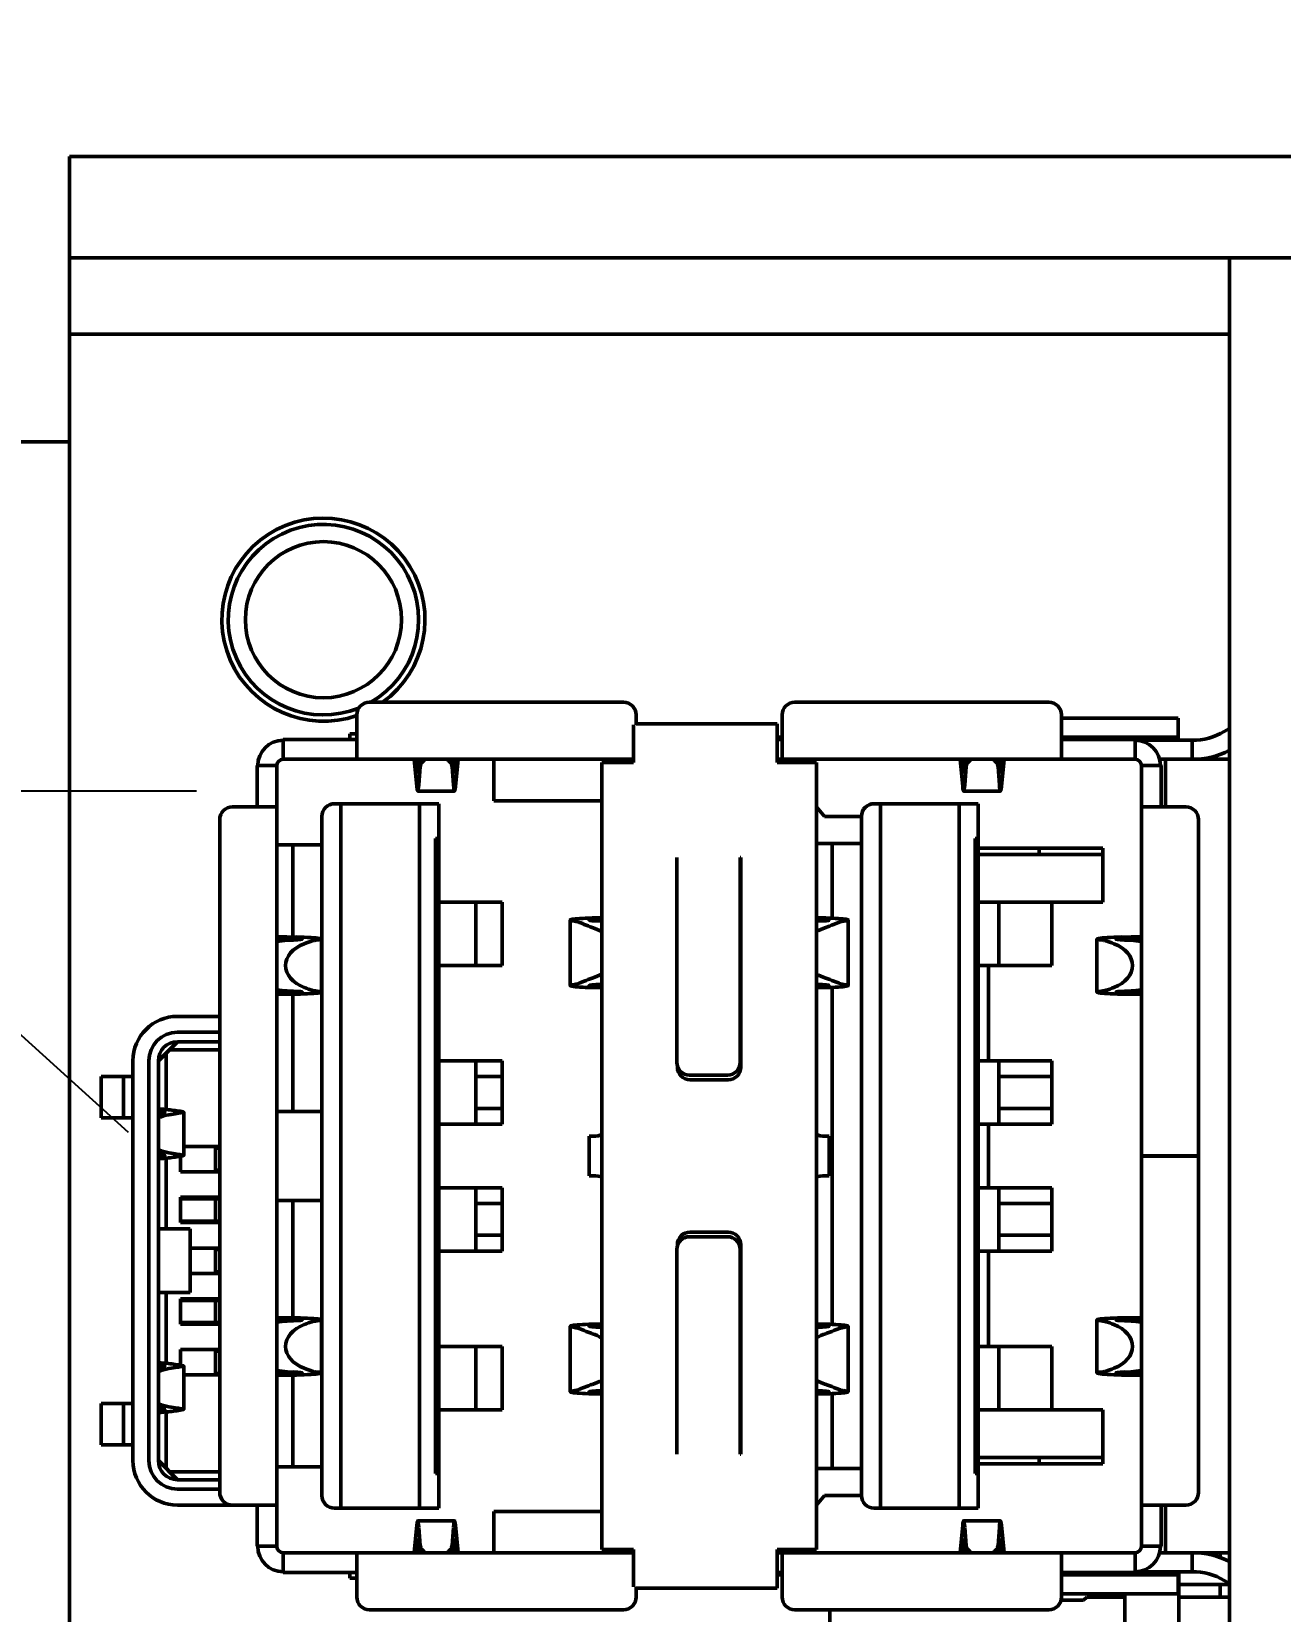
# Model space of a CAD drawing. Header units: millimetres. Extents: x 3137 to 5094, y 789 to 1822.
# Drawn here: x 3301.14 to 3320.82, y 1590.89 to 1615.78 of the extents above; entities that cross this region are included whole.
import ezdxf

# ---------------------------------------------------------------- set-up
doc = ezdxf.new("R2010")
doc.units = ezdxf.units.MM
doc.header["$LTSCALE"] = 1.8
for name, color, linetype, lineweight in [('외형선(ISO)', 7, 'Continuous', 50), ('중심 표식(ISO)', 7, 'Continuous', 25), ('치수(ISO)', 7, 'Continuous', 25)]:
    doc.layers.add(name, color=color, linetype=linetype, lineweight=lineweight)
doc.styles.add('레이블 문자 (JIS)', font='')
doc.styles.get('레이블 문자 (JIS)').set_extended_font_data('Gulim')
doc.dimstyles.new('복사 대상기본값 (JIS)', dxfattribs={"dimscale": 1.5, "dimtxt": 3, "dimasz": 2, "dimexe": 1, "dimexo": 0.5, "dimgap": 0.8, "dimtad": 1, "dimdsep": 46, "dimtxsty": '레이블 문자 (JIS)', "dimblk": 'Filled-1', "dimcen": 0.09, "dimdle": 10, "dimclrd": 256, "dimclre": 256, "dimclrt": 256, "dimazin": 2, "dimtfac": 0.666667, "dimtmove": 0, "dimatfit": 3, "dimldrblk": 'OPEN', "dimfxl": 1, "dimtolj": 1, "dimtzin": 0, "dimlwd": -1, "dimlwe": -1, "dimarcsym": 0})

# ---------------------------------------------------------------- blocks, each defined once
blk = doc.blocks.new('Filled-1')
at = {"color": 0}
for p, q in [((0, 0), (-1, 0.1)), ((-1, 0.1), (-1, -0.1)), ((-1, 0), (0, 0)), ((-1, -0.1), (0, 0))]:
    blk.add_line(p, q, dxfattribs=at)
at = {"color": 0, "flags": 128}
blk.add_lwpolyline([(-1, -0.1), (0, 0), (-1, 0.1), (-1, -0.1)], dxfattribs=at)
at = {"color": 0}
blk.add_solid([(-1, -0.1), (0, 0), (-1, 0.1), (-1, -0.1)], dxfattribs=at)
blk = doc.blocks.new('*D734')
at = {"layer": 'Defpoints', "color": 0}
for p in [(3296.742, 1638.942), (3290.742, 1611.811), (3296.742, 1610.811)]:
    blk.add_point(p, dxfattribs=at)
at = {"layer": '치수(ISO)'}
for p, q in [((3290.742, 1612.561), (3290.742, 1640.442)), ((3296.742, 1611.561), (3296.742, 1640.442)), ((3287.742, 1638.942), (3284.742, 1638.942)), ((3299.742, 1638.942), (3302.742, 1638.942))]:
    blk.add_line(p, q, dxfattribs=at)
at = {"layer": '치수(ISO)', "linetype": 'ByBlock', "xscale": 3, "yscale": 3, "zscale": 3}
blk.add_blockref('Filled-1', (3290.742, 1638.942), dxfattribs=at)
at = {"layer": '치수(ISO)', "linetype": 'ByBlock', "xscale": 3, "yscale": 3, "zscale": 3, "rotation": 180}
blk.add_blockref('Filled-1', (3296.742, 1638.942), dxfattribs=at)
at = {"layer": '치수(ISO)', "insert": (3293.742, 1649.632), "char_height": 15, "attachment_point": 5, "style": '레이블 문자 (JIS)'}
blk.add_mtext('\\A1;6', dxfattribs=at)
blk = doc.blocks.new('_Open')
at = {"color": 0, "linetype": 'ByBlock', "lineweight": -2}
for p, q in [((-1, 0.1667), (0, 0)), ((-1, -0.1667), (0, 0)), ((0, 0), (-1, 0))]:
    blk.add_line(p, q, dxfattribs=at)
blk = doc.blocks.new('*D735')
at = {"layer": 'Defpoints', "color": 0}
for p in [(3615.742, 1638.942), (3296.742, 1610.811), (3615.742, 1602.811)]:
    blk.add_point(p, dxfattribs=at)
at = {"layer": '치수(ISO)'}
for p, q in [((3296.742, 1611.561), (3296.742, 1640.442)), ((3615.742, 1603.561), (3615.742, 1640.442)), ((3299.742, 1638.942), (3612.742, 1638.942))]:
    blk.add_line(p, q, dxfattribs=at)
at = {"layer": '치수(ISO)', "linetype": 'ByBlock', "xscale": 3, "yscale": 3, "zscale": 3, "rotation": 180}
blk.add_blockref('Filled-1', (3296.742, 1638.942), dxfattribs=at)
at = {"layer": '치수(ISO)', "linetype": 'ByBlock', "xscale": 3, "yscale": 3, "zscale": 3}
blk.add_blockref('Filled-1', (3615.742, 1638.942), dxfattribs=at)
at = {"layer": '치수(ISO)', "insert": (3456.262, 1649.652), "char_height": 15, "attachment_point": 5, "style": '레이블 문자 (JIS)'}
blk.add_mtext('\\A1;319', dxfattribs=at)
blk = doc.blocks.new('*D737')
at = {"layer": 'Defpoints', "color": 0}
for p in [(3295.261, 1605.155), (3298.222, 1602.466)]:
    blk.add_point(p, dxfattribs=at)
at = {"layer": '치수(ISO)'}
for p, q in [((3250.637, 1642.936), (3253.637, 1642.936)), ((3293.039, 1607.171), (3253.637, 1642.936)), ((3298.222, 1602.466), (3295.261, 1605.155)), ((3300.444, 1600.45), (3302.665, 1598.434))]:
    blk.add_line(p, q, dxfattribs=at)
at = {"layer": '치수(ISO)', "linetype": 'ByBlock', "xscale": 3, "yscale": 3, "zscale": 3}
for p, rotation in [((3295.261, 1605.155), 317.7704873359015), ((3298.222, 1602.466), 137.7704873359015)]:
    blk.add_blockref('Filled-1', p, dxfattribs=dict(at, rotation=rotation))
at = {"layer": '치수(ISO)', "insert": (3221.899, 1642.936), "char_height": 15, "attachment_point": 5, "style": '레이블 문자 (JIS)'}
blk.add_mtext('\\A1;\\fGulim|b0|i0;4-∅4', dxfattribs=at)

msp = doc.modelspace()

# ---------------------------------------------------------------- linework, layer by layer
at = {"layer": '외형선(ISO)'}
for p, q in [((3301.742, 1613.811), (3304.742, 1613.811)), ((3301.742, 1613.811), (3301.742, 1612.211)), ((3325.342, 1613.811), (3304.742, 1613.811)), ((3304.742, 1612.211), (3301.742, 1612.211)), ((3301.742, 1611.011), (3301.742, 1612.211)), ((3320.018, 1612.211), (3304.742, 1612.211)), ((3320.018, 1566.811), (3320.018, 1612.211)), ((3321.618, 1612.211), (3320.018, 1612.211)), ((3301.742, 1611.011), (3301.742, 1523.011)), ((3320.018, 1611.011), (3301.742, 1611.011)), ((3301.742, 1609.311), (3300.742, 1609.311)), ((3306.268, 1605.011), (3306.268, 1604.621)), ((3310.468, 1605.211), (3306.468, 1605.211)), ((3310.668, 1604.852), (3310.668, 1605.011)), ((3312.968, 1605.011), (3312.968, 1604.621)), ((3317.168, 1605.211), (3313.168, 1605.211)), ((3317.368, 1604.621), (3317.368, 1605.011)), ((3310.628, 1604.852), (3310.628, 1604.562)), ((3310.668, 1604.872), (3312.888, 1604.872)), ((3312.888, 1604.562), (3312.888, 1604.872)), ((3317.368, 1604.961), (3318.124, 1604.961)), ((3318.266, 1604.961), (3318.124, 1604.961)), ((3319.148, 1604.961), (3318.266, 1604.961)), ((3319.207, 1604.961), (3319.148, 1604.961)), ((3319.207, 1604.961), (3319.207, 1604.661)), ((3320.018, 1604.797), (3319.933, 1604.748)), ((3305.108, 1604.621), (3306.268, 1604.621)), ((3305.108, 1604.311), (3305.108, 1604.621)), ((3306.268, 1604.711), (3306.158, 1604.711)), ((3306.158, 1604.621), (3306.158, 1604.711)), ((3306.268, 1604.621), (3306.268, 1604.311)), ((3310.628, 1604.562), (3310.628, 1604.262)), ((3312.968, 1604.661), (3312.888, 1604.661)), ((3312.888, 1604.621), (3312.968, 1604.621)), ((3312.888, 1604.262), (3312.888, 1604.562)), ((3312.968, 1604.621), (3312.968, 1604.311)), ((3317.368, 1604.661), (3318.124, 1604.661)), ((3317.368, 1604.311), (3317.368, 1604.621)), ((3317.368, 1604.621), (3318.528, 1604.621)), ((3318.107, 1604.661), (3318.147, 1604.621)), ((3318.266, 1604.661), (3318.124, 1604.661)), ((3319.148, 1604.661), (3318.266, 1604.661)), ((3318.528, 1604.621), (3318.528, 1604.311)), ((3318.528, 1604.611), (3319.428, 1604.611)), ((3319.207, 1604.661), (3319.148, 1604.661)), ((3319.207, 1604.651), (3319.207, 1604.661)), ((3319.207, 1604.651), (3319.207, 1604.611)), ((3319.428, 1604.311), (3319.428, 1604.611)), ((3310.628, 1604.311), (3305.108, 1604.311)), ((3305.108, 1604.311), (3306.268, 1604.311)), ((3305.108, 1604.311), (3305.108, 1604.311)), ((3307.213, 1603.88), (3307.171, 1604.309)), ((3307.22, 1604.146), (3307.204, 1604.311)), ((3307.248, 1604.311), (3307.236, 1604.162)), ((3307.799, 1604.162), (3307.788, 1604.311)), ((3307.831, 1604.311), (3307.815, 1604.146)), ((3307.864, 1604.309), (3307.822, 1603.88)), ((3308.428, 1603.659), (3308.428, 1604.311)), ((3310.128, 1604.262), (3310.628, 1604.262)), ((3310.128, 1604.262), (3310.128, 1591.862)), ((3318.528, 1604.311), (3312.888, 1604.311)), ((3312.888, 1604.311), (3312.968, 1604.311)), ((3313.008, 1604.262), (3312.888, 1604.262)), ((3313.008, 1604.262), (3313.508, 1604.262)), ((3313.428, 1604.262), (3313.428, 1604.311)), ((3313.508, 1604.262), (3313.508, 1591.862)), ((3315.813, 1603.88), (3315.771, 1604.309)), ((3315.82, 1604.146), (3315.804, 1604.311)), ((3315.848, 1604.311), (3315.836, 1604.162)), ((3316.399, 1604.162), (3316.388, 1604.311)), ((3316.431, 1604.311), (3316.415, 1604.146)), ((3316.464, 1604.309), (3316.422, 1603.88)), ((3317.368, 1604.311), (3318.528, 1604.311)), ((3318.528, 1604.311), (3318.528, 1604.311)), ((3319.008, 1604.311), (3318.915, 1604.311)), ((3320.018, 1604.311), (3319.008, 1604.311)), ((3319.008, 1603.561), (3319.008, 1604.311)), ((3304.698, 1604.211), (3305.007, 1604.211)), ((3304.698, 1603.561), (3304.698, 1604.211)), ((3305.007, 1603.561), (3305.007, 1604.211)), ((3305.008, 1604.211), (3305.007, 1604.211)), ((3305.008, 1604.211), (3305.008, 1591.911)), ((3307.266, 1604.195), (3307.244, 1603.911)), ((3307.791, 1603.911), (3307.769, 1604.195)), ((3315.866, 1604.195), (3315.844, 1603.911)), ((3316.391, 1603.911), (3316.369, 1604.195)), ((3318.628, 1604.211), (3318.628, 1603.561)), ((3318.628, 1604.211), (3318.628, 1604.211)), ((3318.628, 1598.062), (3318.628, 1604.211)), ((3318.628, 1604.211), (3318.938, 1604.211)), ((3318.938, 1604.211), (3318.938, 1603.561)), ((3307.808, 1603.811), (3307.227, 1603.811)), ((3315.827, 1603.811), (3316.408, 1603.811)), ((3304.698, 1603.561), (3304.308, 1603.561)), ((3305.007, 1603.561), (3304.698, 1603.561)), ((3305.918, 1603.611), (3306.018, 1603.611)), ((3306.018, 1603.611), (3306.018, 1592.511)), ((3306.018, 1603.611), (3307.258, 1603.611)), ((3307.258, 1603.611), (3307.558, 1603.611)), ((3307.258, 1592.511), (3307.258, 1603.611)), ((3307.558, 1603.611), (3307.558, 1603.061)), ((3310.128, 1603.659), (3308.428, 1603.659)), ((3313.633, 1603.411), (3313.508, 1603.562)), ((3314.418, 1603.611), (3314.518, 1603.611)), ((3314.518, 1603.611), (3314.518, 1592.511)), ((3314.518, 1603.611), (3315.758, 1603.611)), ((3315.758, 1603.611), (3316.058, 1603.611)), ((3315.758, 1592.511), (3315.758, 1603.611)), ((3316.058, 1603.611), (3316.058, 1603.061)), ((3318.938, 1603.561), (3318.628, 1603.561)), ((3319.328, 1603.561), (3318.938, 1603.561)), ((3304.108, 1603.361), (3304.108, 1592.761)), ((3305.718, 1592.711), (3305.718, 1603.411)), ((3314.218, 1603.411), (3313.633, 1603.411)), ((3314.218, 1592.711), (3314.218, 1603.411)), ((3319.528, 1598.062), (3319.528, 1603.361)), ((3307.508, 1603.061), (3307.508, 1593.061)), ((3307.558, 1603.061), (3307.508, 1603.061)), ((3307.558, 1603.061), (3307.558, 1593.061)), ((3313.508, 1602.986), (3313.758, 1602.986)), ((3313.758, 1602.986), (3313.758, 1601.808)), ((3314.218, 1602.986), (3313.758, 1602.986)), ((3316.058, 1603.061), (3316.008, 1603.061)), ((3316.008, 1603.061), (3316.008, 1593.061)), ((3316.058, 1603.061), (3316.058, 1593.061)), ((3305.008, 1602.961), (3305.258, 1602.961)), ((3305.258, 1602.961), (3305.258, 1601.512)), ((3305.718, 1602.961), (3305.258, 1602.961)), ((3311.308, 1602.534), (3311.308, 1602.762)), ((3312.308, 1602.762), (3312.318, 1602.762)), ((3312.308, 1602.534), (3312.308, 1602.762)), ((3312.318, 1602.762), (3312.318, 1599.462)), ((3318.018, 1602.911), (3316.058, 1602.911)), ((3316.058, 1602.811), (3318.018, 1602.811)), ((3317.018, 1602.911), (3317.018, 1602.811)), ((3318.018, 1602.061), (3318.018, 1602.911)), ((3311.308, 1601.832), (3311.308, 1602.534)), ((3312.318, 1602.609), (3312.308, 1602.609)), ((3312.308, 1601.832), (3312.308, 1602.534)), ((3307.689, 1602.061), (3307.558, 1602.061)), ((3307.689, 1602.061), (3308.141, 1602.061)), ((3308.141, 1602.061), (3308.558, 1602.061)), ((3308.141, 1602.061), (3308.141, 1601.061)), ((3308.558, 1602.061), (3308.558, 1601.061)), ((3316.075, 1602.061), (3316.058, 1602.061)), ((3316.075, 1602.061), (3316.381, 1602.061)), ((3317.218, 1602.061), (3316.381, 1602.061)), ((3316.381, 1602.061), (3316.381, 1601.061)), ((3317.218, 1602.061), (3318.018, 1602.061)), ((3317.218, 1601.061), (3317.218, 1602.061)), ((3309.628, 1600.747), (3309.628, 1601.778)), ((3310.122, 1601.815), (3309.978, 1601.811)), ((3310.105, 1601.762), (3310.106, 1601.762)), ((3310.106, 1601.795), (3310.128, 1601.796)), ((3311.308, 1601.832), (3311.308, 1601.376)), ((3312.308, 1601.832), (3312.308, 1601.376)), ((3313.508, 1601.796), (3313.529, 1601.795)), ((3313.657, 1601.811), (3313.513, 1601.815)), ((3313.529, 1601.762), (3313.53, 1601.762)), ((3314.008, 1600.747), (3314.008, 1601.778)), ((3305.212, 1601.495), (3305.008, 1601.5)), ((3305.32, 1601.511), (3305.014, 1601.518)), ((3318.621, 1601.518), (3318.315, 1601.511)), ((3318.628, 1601.5), (3318.424, 1601.495)), ((3305.17, 1601.46), (3305.272, 1601.464)), ((3305.71, 1600.643), (3305.71, 1601.479)), ((3311.308, 1599.536), (3311.308, 1601.376)), ((3312.308, 1599.536), (3312.308, 1601.376)), ((3317.926, 1600.643), (3317.926, 1601.479)), ((3318.363, 1601.464), (3318.465, 1601.46)), ((3307.689, 1601.061), (3307.558, 1601.061)), ((3307.689, 1601.061), (3308.141, 1601.061)), ((3308.558, 1601.061), (3308.141, 1601.061)), ((3316.075, 1601.061), (3316.058, 1601.061)), ((3316.075, 1601.061), (3316.381, 1601.061)), ((3316.218, 1599.561), (3316.218, 1601.061)), ((3316.381, 1601.061), (3317.218, 1601.061)), ((3310.106, 1600.763), (3310.105, 1600.763)), ((3313.53, 1600.763), (3313.529, 1600.763)), ((3305.008, 1600.622), (3305.212, 1600.626)), ((3305.014, 1600.604), (3305.32, 1600.61)), ((3305.272, 1600.657), (3305.17, 1600.661)), ((3305.258, 1600.609), (3305.258, 1598.761)), ((3309.978, 1600.714), (3310.122, 1600.71)), ((3310.128, 1600.729), (3310.106, 1600.73)), ((3313.529, 1600.73), (3313.508, 1600.729)), ((3313.513, 1600.71), (3313.657, 1600.714)), ((3313.758, 1600.717), (3313.758, 1595.408)), ((3318.315, 1600.61), (3318.621, 1600.604)), ((3318.465, 1600.661), (3318.363, 1600.657)), ((3318.424, 1600.626), (3318.628, 1600.622)), ((3303.442, 1600.261), (3304.108, 1600.261)), ((3304.108, 1600.011), (3303.442, 1600.011)), ((3303.442, 1599.861), (3303.142, 1599.561)), ((3304.108, 1599.861), (3303.442, 1599.861)), ((3302.742, 1593.261), (3302.742, 1599.561)), ((3302.992, 1599.561), (3302.992, 1593.261)), ((3303.142, 1599.561), (3303.142, 1593.261)), ((3303.267, 1598.793), (3303.267, 1599.686)), ((3303.317, 1599.736), (3304.108, 1599.736)), ((3307.689, 1599.561), (3307.558, 1599.561)), ((3307.689, 1599.561), (3308.141, 1599.561)), ((3308.141, 1599.561), (3308.558, 1599.561)), ((3308.141, 1599.561), (3308.141, 1598.561)), ((3308.558, 1599.561), (3308.558, 1598.561)), ((3312.306, 1599.509), (3312.318, 1599.509)), ((3316.075, 1599.561), (3316.058, 1599.561)), ((3316.075, 1599.561), (3316.381, 1599.561)), ((3317.218, 1599.561), (3316.381, 1599.561)), ((3316.381, 1599.561), (3316.381, 1598.561)), ((3317.218, 1598.561), (3317.218, 1599.561)), ((3302.242, 1598.661), (3302.242, 1599.311)), ((3302.242, 1599.311), (3302.592, 1599.311)), ((3302.592, 1599.311), (3302.742, 1599.311)), ((3302.592, 1598.661), (3302.592, 1599.311)), ((3308.558, 1599.311), (3308.141, 1599.311)), ((3311.318, 1599.462), (3311.318, 1599.473)), ((3311.508, 1599.336), (3312.108, 1599.336)), ((3312.118, 1599.262), (3311.518, 1599.262)), ((3317.218, 1599.311), (3316.381, 1599.311)), ((3303.542, 1598.753), (3303.542, 1598.068)), ((3305.008, 1598.761), (3305.012, 1598.761)), ((3305.012, 1598.761), (3305.613, 1598.761)), ((3305.613, 1598.761), (3305.718, 1598.761)), ((3308.141, 1598.811), (3308.558, 1598.811)), ((3316.381, 1598.811), (3317.218, 1598.811)), ((3302.242, 1598.661), (3302.592, 1598.661)), ((3302.592, 1598.661), (3302.742, 1598.661)), ((3307.689, 1598.561), (3307.558, 1598.561)), ((3307.689, 1598.561), (3308.141, 1598.561)), ((3308.558, 1598.561), (3308.141, 1598.561)), ((3316.075, 1598.561), (3316.058, 1598.561)), ((3316.075, 1598.561), (3316.381, 1598.561)), ((3316.218, 1597.561), (3316.218, 1598.561)), ((3316.381, 1598.561), (3317.218, 1598.561)), ((3309.928, 1597.75), (3309.928, 1598.375)), ((3313.708, 1597.75), (3313.708, 1598.375)), ((3303.267, 1596.911), (3303.267, 1598.028)), ((3303.492, 1598.057), (3303.492, 1597.811)), ((3304.108, 1598.211), (3303.542, 1598.211)), ((3304.042, 1598.186), (3304.108, 1598.186)), ((3304.042, 1597.836), (3304.042, 1598.186)), ((3318.628, 1598.062), (3318.938, 1598.062)), ((3318.628, 1598.06), (3318.938, 1598.06)), ((3318.628, 1591.911), (3318.628, 1598.06)), ((3318.938, 1598.062), (3319.528, 1598.062)), ((3319.528, 1598.06), (3318.938, 1598.06)), ((3319.008, 1598.06), (3319.008, 1598.062)), ((3319.528, 1592.761), (3319.528, 1598.06)), ((3303.492, 1597.811), (3304.108, 1597.811)), ((3304.042, 1597.836), (3304.108, 1597.836)), ((3307.689, 1597.561), (3307.558, 1597.561)), ((3307.689, 1597.561), (3308.141, 1597.561)), ((3308.141, 1597.561), (3308.558, 1597.561)), ((3308.141, 1597.561), (3308.141, 1596.561)), ((3308.558, 1597.561), (3308.558, 1596.561)), ((3316.075, 1597.561), (3316.058, 1597.561)), ((3316.075, 1597.561), (3316.381, 1597.561)), ((3317.218, 1597.561), (3316.381, 1597.561)), ((3316.381, 1597.561), (3316.381, 1596.561)), ((3317.218, 1596.561), (3317.218, 1597.561)), ((3303.492, 1597.411), (3303.492, 1597.011)), ((3304.108, 1597.411), (3303.492, 1597.411)), ((3303.492, 1597.386), (3304.042, 1597.386)), ((3304.042, 1597.386), (3304.108, 1597.386)), ((3304.042, 1597.036), (3304.042, 1597.386)), ((3305.008, 1597.361), (3305.012, 1597.361)), ((3305.012, 1597.361), (3305.613, 1597.361)), ((3305.258, 1597.361), (3305.258, 1595.512)), ((3305.613, 1597.361), (3305.718, 1597.361)), ((3308.558, 1597.311), (3308.141, 1597.311)), ((3317.218, 1597.311), (3316.381, 1597.311)), ((3303.492, 1597.036), (3304.042, 1597.036)), ((3303.492, 1597.011), (3304.108, 1597.011)), ((3304.042, 1597.036), (3304.108, 1597.036)), ((3303.142, 1596.911), (3303.619, 1596.911)), ((3303.642, 1596.911), (3303.619, 1596.911)), ((3303.642, 1595.911), (3303.642, 1596.911)), ((3308.141, 1596.811), (3308.558, 1596.811)), ((3311.508, 1596.789), (3312.108, 1596.789)), ((3311.518, 1596.862), (3312.118, 1596.862)), ((3316.381, 1596.811), (3317.218, 1596.811)), ((3304.108, 1596.611), (3303.642, 1596.611)), ((3304.042, 1596.586), (3304.108, 1596.586)), ((3304.042, 1596.236), (3304.042, 1596.586)), ((3307.689, 1596.561), (3307.558, 1596.561)), ((3307.689, 1596.561), (3308.141, 1596.561)), ((3308.558, 1596.561), (3308.141, 1596.561)), ((3311.308, 1594.749), (3311.308, 1596.589)), ((3311.318, 1596.652), (3311.318, 1596.662)), ((3312.306, 1596.612), (3312.318, 1596.612)), ((3312.308, 1594.749), (3312.308, 1596.589)), ((3312.318, 1596.662), (3312.318, 1593.362)), ((3316.075, 1596.561), (3316.058, 1596.561)), ((3316.075, 1596.561), (3316.381, 1596.561)), ((3316.218, 1595.061), (3316.218, 1596.561)), ((3316.381, 1596.561), (3317.218, 1596.561)), ((3303.642, 1596.211), (3304.108, 1596.211)), ((3304.042, 1596.236), (3304.108, 1596.236)), ((3303.142, 1595.911), (3303.619, 1595.911)), ((3303.267, 1594.793), (3303.267, 1595.911)), ((3303.492, 1595.811), (3303.492, 1595.411)), ((3304.108, 1595.811), (3303.492, 1595.811)), ((3303.492, 1595.786), (3304.042, 1595.786)), ((3303.642, 1595.911), (3303.619, 1595.911)), ((3304.042, 1595.786), (3304.108, 1595.786)), ((3304.042, 1595.436), (3304.042, 1595.786)), ((3305.32, 1595.511), (3305.014, 1595.518)), ((3318.621, 1595.518), (3318.315, 1595.511)), ((3303.492, 1595.436), (3304.042, 1595.436)), ((3303.492, 1595.411), (3304.108, 1595.411)), ((3304.042, 1595.436), (3304.108, 1595.436)), ((3305.212, 1595.495), (3305.008, 1595.5)), ((3305.17, 1595.46), (3305.272, 1595.464)), ((3305.71, 1595.479), (3305.71, 1594.643)), ((3309.628, 1595.378), (3309.628, 1594.347)), ((3310.122, 1595.415), (3309.978, 1595.411)), ((3310.105, 1595.362), (3310.106, 1595.362)), ((3310.106, 1595.395), (3310.128, 1595.396)), ((3313.508, 1595.396), (3313.529, 1595.395)), ((3313.657, 1595.411), (3313.513, 1595.415)), ((3313.529, 1595.362), (3313.53, 1595.362)), ((3314.008, 1595.378), (3314.008, 1594.347)), ((3317.926, 1595.479), (3317.926, 1594.643)), ((3318.363, 1595.464), (3318.465, 1595.46)), ((3318.628, 1595.5), (3318.424, 1595.495)), ((3307.689, 1595.061), (3307.558, 1595.061)), ((3307.689, 1595.061), (3308.141, 1595.061)), ((3308.141, 1595.061), (3308.558, 1595.061)), ((3308.141, 1595.061), (3308.141, 1594.061)), ((3308.558, 1595.061), (3308.558, 1594.061)), ((3316.075, 1595.061), (3316.058, 1595.061)), ((3316.075, 1595.061), (3316.381, 1595.061)), ((3317.218, 1595.061), (3316.381, 1595.061)), ((3316.381, 1595.061), (3316.381, 1594.061)), ((3317.218, 1594.061), (3317.218, 1595.061)), ((3303.492, 1595.011), (3303.492, 1594.764)), ((3304.108, 1595.011), (3303.492, 1595.011)), ((3304.042, 1594.986), (3304.108, 1594.986)), ((3304.042, 1594.636), (3304.042, 1594.986)), ((3303.542, 1594.753), (3303.542, 1594.068)), ((3303.542, 1594.611), (3304.108, 1594.611)), ((3304.042, 1594.636), (3304.108, 1594.636)), ((3305.008, 1594.622), (3305.212, 1594.626)), ((3305.014, 1594.604), (3305.32, 1594.61)), ((3305.272, 1594.657), (3305.17, 1594.661)), ((3305.258, 1594.609), (3305.258, 1593.161)), ((3311.308, 1594.749), (3311.308, 1594.292)), ((3312.308, 1594.749), (3312.308, 1594.292)), ((3318.315, 1594.61), (3318.621, 1594.604)), ((3318.465, 1594.661), (3318.363, 1594.657)), ((3318.424, 1594.626), (3318.628, 1594.622)), ((3309.978, 1594.314), (3310.122, 1594.31)), ((3310.106, 1594.363), (3310.105, 1594.363)), ((3310.128, 1594.329), (3310.106, 1594.33)), ((3311.308, 1593.591), (3311.308, 1594.292)), ((3312.308, 1593.591), (3312.308, 1594.292)), ((3313.529, 1594.33), (3313.508, 1594.329)), ((3313.513, 1594.31), (3313.657, 1594.314)), ((3313.53, 1594.363), (3313.529, 1594.363)), ((3313.758, 1594.317), (3313.758, 1593.136)), ((3302.592, 1594.161), (3302.242, 1594.161)), ((3302.242, 1594.161), (3302.242, 1593.511)), ((3302.742, 1594.161), (3302.592, 1594.161)), ((3302.592, 1594.161), (3302.592, 1593.511)), ((3303.267, 1593.136), (3303.267, 1594.028)), ((3307.689, 1594.061), (3307.558, 1594.061)), ((3307.689, 1594.061), (3308.141, 1594.061)), ((3308.558, 1594.061), (3308.141, 1594.061)), ((3316.075, 1594.061), (3316.058, 1594.061)), ((3316.075, 1594.061), (3316.381, 1594.061)), ((3317.218, 1594.061), (3316.381, 1594.061)), ((3318.018, 1594.061), (3317.218, 1594.061)), ((3318.018, 1593.211), (3318.018, 1594.061)), ((3311.308, 1593.362), (3311.308, 1593.591)), ((3312.308, 1593.362), (3312.308, 1593.591)), ((3302.592, 1593.511), (3302.242, 1593.511)), ((3302.742, 1593.511), (3302.592, 1593.511)), ((3312.318, 1593.512), (3312.308, 1593.512)), ((3312.318, 1593.362), (3312.308, 1593.362)), ((3316.058, 1593.311), (3318.018, 1593.311)), ((3317.018, 1593.211), (3317.018, 1593.311)), ((3303.142, 1593.261), (3303.442, 1592.961)), ((3304.108, 1593.086), (3303.317, 1593.086)), ((3305.258, 1593.161), (3305.008, 1593.161)), ((3305.718, 1593.161), (3305.258, 1593.161)), ((3307.508, 1593.061), (3307.558, 1593.061)), ((3307.558, 1593.061), (3307.558, 1592.511)), ((3313.758, 1593.136), (3313.508, 1593.136)), ((3314.218, 1593.136), (3313.758, 1593.136)), ((3316.008, 1593.061), (3316.058, 1593.061)), ((3316.058, 1593.211), (3318.018, 1593.211)), ((3316.058, 1593.061), (3316.058, 1592.511)), ((3303.442, 1592.961), (3304.108, 1592.961)), ((3303.442, 1592.811), (3304.108, 1592.811)), ((3304.238, 1592.561), (3303.442, 1592.561)), ((3304.308, 1592.561), (3304.238, 1592.561)), ((3304.308, 1592.561), (3304.698, 1592.561)), ((3304.698, 1591.911), (3304.698, 1592.561)), ((3304.698, 1592.561), (3305.007, 1592.561)), ((3305.007, 1591.911), (3305.007, 1592.561)), ((3313.508, 1592.559), (3313.634, 1592.711)), ((3313.634, 1592.711), (3314.218, 1592.711)), ((3318.628, 1592.561), (3318.938, 1592.561)), ((3318.628, 1592.561), (3318.628, 1591.911)), ((3318.938, 1592.561), (3319.328, 1592.561)), ((3318.938, 1592.561), (3318.938, 1591.911)), ((3319.008, 1591.811), (3319.008, 1592.561)), ((3306.018, 1592.511), (3305.918, 1592.511)), ((3306.018, 1592.511), (3307.258, 1592.511)), ((3307.808, 1592.311), (3307.227, 1592.311)), ((3307.558, 1592.511), (3307.258, 1592.511)), ((3308.428, 1592.462), (3310.128, 1592.462)), ((3308.428, 1591.811), (3308.428, 1592.462)), ((3314.518, 1592.511), (3314.418, 1592.511)), ((3314.518, 1592.511), (3315.758, 1592.511)), ((3316.058, 1592.511), (3315.758, 1592.511)), ((3315.827, 1592.311), (3316.408, 1592.311)), ((3307.171, 1591.812), (3307.213, 1592.242)), ((3307.244, 1592.21), (3307.266, 1591.926)), ((3307.769, 1591.926), (3307.791, 1592.21)), ((3307.822, 1592.242), (3307.864, 1591.812)), ((3315.771, 1591.812), (3315.813, 1592.242)), ((3315.844, 1592.21), (3315.866, 1591.926)), ((3316.369, 1591.926), (3316.391, 1592.21)), ((3316.422, 1592.242), (3316.464, 1591.812)), ((3305.007, 1591.911), (3304.698, 1591.911)), ((3305.008, 1591.911), (3305.007, 1591.911)), ((3305.108, 1591.811), (3305.108, 1591.81)), ((3305.108, 1591.811), (3310.628, 1591.811)), ((3305.108, 1591.501), (3305.108, 1591.81)), ((3306.268, 1591.81), (3305.108, 1591.81)), ((3306.268, 1591.81), (3306.268, 1591.501)), ((3307.204, 1591.811), (3307.22, 1591.976)), ((3307.236, 1591.96), (3307.248, 1591.811)), ((3307.788, 1591.811), (3307.799, 1591.96)), ((3307.815, 1591.976), (3307.831, 1591.811)), ((3310.128, 1591.862), (3310.628, 1591.862)), ((3310.628, 1591.862), (3310.628, 1591.562)), ((3313.008, 1591.862), (3312.888, 1591.862)), ((3312.888, 1591.562), (3312.888, 1591.862)), ((3312.888, 1591.811), (3318.528, 1591.811)), ((3312.968, 1591.81), (3312.888, 1591.81)), ((3312.968, 1591.81), (3312.968, 1591.501)), ((3313.008, 1591.862), (3313.508, 1591.862)), ((3313.428, 1591.811), (3313.428, 1591.862)), ((3315.804, 1591.811), (3315.82, 1591.976)), ((3315.836, 1591.96), (3315.848, 1591.811)), ((3316.388, 1591.811), (3316.399, 1591.96)), ((3316.415, 1591.976), (3316.431, 1591.811)), ((3318.528, 1591.81), (3317.368, 1591.81)), ((3317.368, 1591.501), (3317.368, 1591.81)), ((3318.528, 1591.811), (3318.528, 1591.81)), ((3318.528, 1591.81), (3318.528, 1591.501)), ((3318.938, 1591.911), (3318.628, 1591.911)), ((3318.628, 1591.911), (3318.628, 1591.911)), ((3319.008, 1591.811), (3318.915, 1591.811)), ((3320.018, 1591.811), (3319.008, 1591.811)), ((3319.428, 1591.811), (3319.428, 1591.511)), ((3319.868, 1591.734), (3319.868, 1591.811)), ((3310.628, 1591.562), (3310.628, 1591.273)), ((3312.888, 1591.252), (3312.888, 1591.562)), ((3306.268, 1591.501), (3305.108, 1591.501)), ((3306.158, 1591.411), (3306.158, 1591.501)), ((3306.158, 1591.411), (3306.268, 1591.411)), ((3306.268, 1591.501), (3306.268, 1591.111)), ((3312.968, 1591.501), (3312.888, 1591.501)), ((3312.888, 1591.461), (3312.968, 1591.461)), ((3312.968, 1591.501), (3312.968, 1591.111)), ((3318.528, 1591.501), (3317.368, 1591.501)), ((3317.368, 1591.111), (3317.368, 1591.501)), ((3318.124, 1591.461), (3317.368, 1591.461)), ((3318.107, 1591.461), (3318.147, 1591.501)), ((3318.124, 1591.461), (3318.266, 1591.461)), ((3318.266, 1591.461), (3319.148, 1591.461)), ((3319.428, 1591.511), (3318.528, 1591.511)), ((3319.148, 1591.461), (3319.207, 1591.461)), ((3319.207, 1591.511), (3319.207, 1591.471)), ((3319.207, 1591.471), (3319.207, 1591.461)), ((3319.207, 1591.461), (3319.207, 1591.161)), ((3319.218, 1586.611), (3319.218, 1591.511)), ((3319.218, 1591.311), (3319.768, 1591.311)), ((3319.768, 1591.311), (3319.868, 1591.311)), ((3319.868, 1591.311), (3320.018, 1591.311)), ((3319.868, 1591.111), (3319.868, 1591.311)), ((3319.933, 1591.373), (3320.018, 1591.324)), ((3310.668, 1591.111), (3310.668, 1591.273)), ((3312.888, 1591.252), (3310.668, 1591.252)), ((3317.361, 1591.061), (3317.718, 1591.061)), ((3318.124, 1591.161), (3317.368, 1591.161)), ((3317.718, 1591.061), (3317.768, 1591.111)), ((3318.368, 1591.111), (3317.768, 1591.111)), ((3318.124, 1591.161), (3318.266, 1591.161)), ((3318.266, 1591.161), (3319.148, 1591.161)), ((3318.368, 1591.161), (3318.368, 1586.961)), ((3319.148, 1591.161), (3319.207, 1591.161)), ((3319.768, 1591.111), (3319.218, 1591.111)), ((3319.768, 1591.111), (3319.868, 1591.111)), ((3320.018, 1591.111), (3319.868, 1591.111)), ((3306.468, 1590.911), (3310.468, 1590.911)), ((3313.168, 1590.911), (3317.168, 1590.911)), ((3313.718, 1590.911), (3313.718, 1587.211))]:
    msp.add_line(p, q, dxfattribs=at)
msp.add_circle((3305.742, 1606.511), 1.23, dxfattribs=at)
for centre, radius, start, end in [((3305.742, 1606.511), 1.6, 305.6591, 289.1942), ((3305.742, 1606.511), 1.5, 299.9264, 291.8102), ((3306.468, 1605.011), 0.2, 90, 180), ((3310.468, 1605.011), 0.2, 0, 90), ((3313.168, 1605.011), 0.2, 90, 180), ((3317.168, 1605.011), 0.2, 0, 90), ((3319.428, 1605.611), 1, 270, 300.3748), ((3305.108, 1604.211), 0.4, 90, 180), ((3318.528, 1604.211), 0.4, 0, 90), ((3305.108, 1604.211), 0.1, 90, 180), ((3318.528, 1604.211), 0.1, 0, 90), ((3319.428, 1605.611), 1.3, 270, 296.9907), ((3304.308, 1603.361), 0.2, 90, 180), ((3305.918, 1603.411), 0.2, 90, 180), ((3314.418, 1603.411), 0.2, 90, 180), ((3319.328, 1603.361), 0.2, 0, 90), ((3303.442, 1599.561), 0.7, 90, 180), ((3303.442, 1599.561), 0.45, 90, 180), ((3303.442, 1599.561), 0.3, 90, 180), ((3311.508, 1599.536), 0.2, 180, 270), ((3312.108, 1599.536), 0.2, 270, 0), ((3311.518, 1599.462), 0.2, 180, 270), ((3312.118, 1599.462), 0.2, 270, 0), ((3311.508, 1596.589), 0.2, 90, 180), ((3311.518, 1596.662), 0.2, 90, 180), ((3312.108, 1596.589), 0.2, 0, 90), ((3312.118, 1596.662), 0.2, 0, 90), ((3303.442, 1593.261), 0.7, 180, 270), ((3303.442, 1593.261), 0.45, 180, 270), ((3303.442, 1593.261), 0.3, 180, 270), ((3304.308, 1592.761), 0.2, 180, 270), ((3304.238, 1593.261), 0.7, 270, 273.7087), ((3305.918, 1592.711), 0.2, 180, 270), ((3314.418, 1592.711), 0.2, 180, 270), ((3319.328, 1592.761), 0.2, 270, 0), ((3305.108, 1591.911), 0.4, 180, 270), ((3305.108, 1591.911), 0.1, 180, 270), ((3318.528, 1591.911), 0.4, 270, 0), ((3318.528, 1591.911), 0.1, 270, 0), ((3319.428, 1590.511), 1.3, 63.0093, 90), ((3319.428, 1590.511), 1, 59.6252, 90), ((3306.468, 1591.111), 0.2, 180, 270), ((3310.468, 1591.111), 0.2, 270, 0), ((3313.168, 1591.111), 0.2, 180, 270), ((3317.168, 1591.111), 0.2, 270, 0)]:
    msp.add_arc(centre, radius, start, end, dxfattribs=at)
for centre, major_axis, ratio, start_param, end_param in [((3307.171, 1604.301), (0, 0.01), 0.051034, 5.803001, 6.283185), ((3307.518, 1604.186), (0.252, 0), 0.656987, 2.291073, 3.090603), ((3307.518, 1604.186), (0.252, 0), 0.656987, 0.050989, 0.85052), ((3307.865, 1604.301), (0, 0.01), 0.051034, 0, 0.480184), ((3315.771, 1604.301), (0, -0.01), 0.051034, 2.661408, 3.141593), ((3316.118, 1604.186), (0.252, 0), 0.656987, 2.291073, 3.090603), ((3316.118, 1604.186), (0.252, 0), 0.656987, 0.050989, 0.85052), ((3316.465, 1604.301), (0, -0.01), 0.051034, 3.141593, 3.621777), ((3307.227, 1604.421), (0, 0.31), 0.051034, 2.661408, 3.722864), ((3307.808, 1604.421), (0, 0.31), 0.051034, 2.560321, 3.621777), ((3315.827, 1604.421), (0, -0.31), 0.051034, 5.803001, 6.864457), ((3316.408, 1604.421), (0, -0.31), 0.051034, 5.701914, 6.76337), ((3307.227, 1604.421), (0, 0.61), 0.051034, 2.661408, 3.722864), ((3307.808, 1604.421), (0, 0.61), 0.051034, 2.560321, 3.621777), ((3315.827, 1604.421), (0, -0.61), 0.051034, 5.803001, 6.864457), ((3316.408, 1604.421), (0, -0.61), 0.051034, 5.701914, 6.76337), ((3310.238, 1601.778), (0.61, 0), 0.059774, 2.010142, 3.61879), ((3310.238, 1601.778), (0.31, 0), 0.059774, 2.010142, 4.270083), ((3310.041, 1601.262), (-1.064, 0), 0.469982, 4.631304, 4.651901), ((3310.118, 1601.816), (0.01, 0), 0.059774, 5.151735, 6.283185), ((3313.518, 1601.816), (0.01, 0), 0.059774, 3.141593, 4.273043), ((3313.594, 1601.262), (1.064, 0), 0.469982, 1.631284, 1.651882), ((3313.398, 1601.778), (0.31, 0), 0.059774, 5.154695, 7.414636), ((3313.398, 1601.778), (0.61, 0), 0.059774, 5.805988, 7.414636), ((3305.018, 1601.518), (-0.01, 0), 0.056964, 0, 1.201074), ((3305.1, 1601.479), (-0.31, 0), 0.056964, 2.161355, 4.342666), ((3305.1, 1601.479), (-0.61, 0), 0.056964, 2.578338, 4.342666), ((3309.336, 1601.262), (-1.064, 0), 0.469982, 3.873415, 4.064545), ((3314.299, 1601.262), (1.064, 0), 0.469982, 2.218641, 2.40977), ((3318.536, 1601.479), (-0.61, 0), 0.056964, 5.082112, 6.84644), ((3318.536, 1601.479), (-0.31, 0), 0.056964, 5.082112, 7.263423), ((3318.618, 1601.518), (-0.01, 0), 0.056964, 1.940519, 3.141593), ((3305.204, 1601.061), (0.597, 0), 0.670365, 1.627699, 1.906713), ((3305.743, 1601.061), (0.597, 0), 0.670365, 2.105193, 4.177993), ((3317.892, 1601.061), (-0.597, 0), 0.670365, 2.105193, 4.177993), ((3318.431, 1601.061), (-0.597, 0), 0.670365, 4.376472, 4.655487), ((3310.238, 1600.747), (0.61, 0), 0.059774, 2.664395, 4.273043), ((3310.238, 1600.747), (0.31, 0), 0.059774, 2.013102, 4.273043), ((3309.336, 1601.262), (-1.064, 0), 0.469982, 2.218641, 2.40977), ((3310.041, 1601.262), (-1.064, 0), 0.469982, 1.631284, 1.651882), ((3314.299, 1601.262), (1.064, 0), 0.469982, 3.873415, 4.064545), ((3313.594, 1601.262), (1.064, 0), 0.469982, 4.631304, 4.651901), ((3313.398, 1600.747), (0.31, 0), 0.059774, 5.151735, 7.411676), ((3313.398, 1600.747), (0.61, 0), 0.059774, 5.151735, 6.760383), ((3305.204, 1601.061), (0.597, 0), 0.670365, 4.376472, 4.655487), ((3305.018, 1600.603), (-0.01, 0), 0.056964, 5.082112, 6.283185), ((3305.1, 1600.643), (-0.31, 0), 0.056964, 1.940519, 4.12183), ((3305.1, 1600.643), (-0.61, 0), 0.056964, 1.940519, 3.704847), ((3310.118, 1600.709), (0.01, 0), 0.059774, 0, 1.13145), ((3313.518, 1600.709), (0.01, 0), 0.059774, 2.010142, 3.141593), ((3318.536, 1600.643), (-0.61, 0), 0.056964, 5.71993, 7.484259), ((3318.536, 1600.643), (-0.31, 0), 0.056964, 5.302948, 7.484259), ((3318.431, 1601.061), (-0.597, 0), 0.670365, 1.627699, 1.906713), ((3318.618, 1600.603), (-0.01, 0), 0.056964, 3.141593, 4.342666), ((3310.238, 1598.375), (-0.31, 0), 0.001826, 5.456637, 6.283185), ((3309.818, 1598.401), (-0.31, 0), 0.111375, 2.315045, 3.141593), ((3313.818, 1598.401), (-0.31, 0), 0.111375, 0, 0.826548), ((3313.398, 1598.375), (0.31, 0), 0.001826, 0, 0.826548), ((3310.238, 1597.75), (-0.31, 0), 0.001826, 0, 0.826548), ((3313.398, 1597.75), (0.31, 0), 0.001826, 5.456637, 6.283185), ((3309.818, 1597.724), (-0.31, 0), 0.111375, 3.141593, 3.96814), ((3313.818, 1597.724), (-0.31, 0), 0.111375, 5.456638, 6.283185), ((3305.018, 1595.518), (0.01, 0), 0.056964, 3.141593, 4.342666), ((3305.1, 1595.479), (0.61, 0), 0.056964, 5.71993, 7.484259), ((3318.536, 1595.479), (0.61, 0), 0.056964, 1.940519, 3.704847), ((3318.618, 1595.518), (0.01, 0), 0.056964, 5.082112, 6.283185), ((3305.204, 1595.061), (0.597, 0), 0.670365, 1.627699, 1.906713), ((3305.743, 1595.061), (0.597, 0), 0.670365, 2.105193, 4.177993), ((3305.1, 1595.479), (0.31, 0), 0.056964, 5.302948, 7.484259), ((3310.238, 1595.378), (-0.61, 0), 0.059774, 5.151735, 6.760383), ((3310.238, 1595.378), (-0.31, 0), 0.059774, 5.151735, 7.411676), ((3309.336, 1594.862), (-1.064, 0), 0.469982, 3.873415, 4.064545), ((3310.041, 1594.862), (-1.064, 0), 0.469982, 4.631304, 4.651901), ((3310.118, 1595.416), (-0.01, 0), 0.059774, 2.010142, 3.141593), ((3313.518, 1595.416), (-0.01, 0), 0.059774, 0, 1.13145), ((3313.594, 1594.862), (1.064, 0), 0.469982, 1.631284, 1.651882), ((3314.299, 1594.862), (1.064, 0), 0.469982, 2.218641, 2.40977), ((3313.398, 1595.378), (-0.31, 0), 0.059774, 2.013102, 4.273043), ((3313.398, 1595.378), (-0.61, 0), 0.059774, 2.664395, 4.273043), ((3317.892, 1595.061), (-0.597, 0), 0.670365, 2.105193, 4.177993), ((3318.536, 1595.479), (0.31, 0), 0.056964, 1.940519, 4.12183), ((3318.431, 1595.061), (-0.597, 0), 0.670365, 4.376472, 4.655487), ((3305.204, 1595.061), (0.597, 0), 0.670365, 4.376472, 4.655487), ((3305.018, 1594.603), (0.01, 0), 0.056964, 1.940519, 3.141593), ((3305.1, 1594.643), (0.31, 0), 0.056964, 5.082112, 7.263423), ((3305.1, 1594.643), (0.61, 0), 0.056964, 5.082112, 6.84644), ((3309.336, 1594.862), (-1.064, 0), 0.469982, 2.218641, 2.40977), ((3314.299, 1594.862), (1.064, 0), 0.469982, 3.873415, 4.064545), ((3318.536, 1594.643), (0.61, 0), 0.056964, 2.578338, 4.342666), ((3318.536, 1594.643), (0.31, 0), 0.056964, 2.161355, 4.342666), ((3318.431, 1595.061), (-0.597, 0), 0.670365, 1.627699, 1.906713), ((3318.618, 1594.603), (0.01, 0), 0.056964, 0, 1.201074), ((3310.238, 1594.347), (-0.61, 0), 0.059774, 5.805988, 7.414636), ((3310.238, 1594.347), (-0.31, 0), 0.059774, 5.154695, 7.414636), ((3310.041, 1594.862), (-1.064, 0), 0.469982, 1.631284, 1.651882), ((3310.118, 1594.309), (-0.01, 0), 0.059774, 3.141593, 4.273043), ((3313.594, 1594.862), (1.064, 0), 0.469982, 4.631304, 4.651901), ((3313.518, 1594.309), (-0.01, 0), 0.059774, 5.151735, 6.283185), ((3313.398, 1594.347), (-0.31, 0), 0.059774, 2.010142, 4.270083), ((3313.398, 1594.347), (-0.61, 0), 0.059774, 2.010142, 3.61879), ((3307.227, 1591.701), (0, 0.61), 0.051034, 5.701914, 6.76337), ((3307.808, 1591.701), (0, 0.61), 0.051034, 5.803001, 6.864457), ((3315.827, 1591.701), (0, -0.61), 0.051034, 2.560321, 3.621777), ((3316.408, 1591.701), (0, -0.61), 0.051034, 2.661408, 3.722864), ((3307.227, 1591.701), (0, 0.31), 0.051034, 5.701914, 6.76337), ((3307.808, 1591.701), (0, 0.31), 0.051034, 5.803001, 6.864457), ((3315.827, 1591.701), (0, -0.31), 0.051034, 2.560321, 3.621777), ((3316.408, 1591.701), (0, -0.31), 0.051034, 2.661408, 3.722864), ((3307.171, 1591.821), (0, 0.01), 0.051034, 3.141593, 3.621777), ((3307.518, 1591.935), (-0.252, 0), 0.656987, 0.050989, 0.85052), ((3307.518, 1591.935), (-0.252, 0), 0.656987, 2.291073, 3.090603), ((3307.865, 1591.821), (0, 0.01), 0.051034, 2.661408, 3.141593), ((3315.771, 1591.821), (0, -0.01), 0.051034, 0, 0.480184), ((3316.118, 1591.935), (-0.252, 0), 0.656987, 0.050989, 0.85052), ((3316.118, 1591.935), (-0.252, 0), 0.656987, 2.291073, 3.090603), ((3316.465, 1591.821), (0, -0.01), 0.051034, 5.803001, 6.283185)]:
    msp.add_ellipse(centre, major_axis=major_axis, ratio=ratio, start_param=start_param, end_param=end_param, dxfattribs=at)
for points, knots in [([(3309.696, 1601.762), (3309.705, 1601.76), (3309.715, 1601.758), (3309.781, 1601.742), (3309.858, 1601.706), (3309.956, 1601.669), (3309.967, 1601.665), (3309.978, 1601.661)], [-0.50998977, -0.50998977, -0.50998977, -0.50998977, -0.50417612, -0.50417612, -0.4730242, -0.4730242, -0.46927278, -0.46927278, -0.46927278, -0.46927278]), ([(3313.657, 1601.661), (3313.666, 1601.664), (3313.675, 1601.668), (3313.771, 1601.704), (3313.847, 1601.739), (3313.916, 1601.758), (3313.928, 1601.76), (3313.939, 1601.762)], [0.32093293, 0.32093293, 0.32093293, 0.32093293, 0.32405149, 0.32405149, 0.35449419, 0.35449419, 0.36149432, 0.36149432, 0.36149432, 0.36149432]), ([(3305.439, 1601.405), (3305.485, 1601.423), (3305.528, 1601.44), (3305.582, 1601.455), (3305.599, 1601.458), (3305.615, 1601.46)], [-0.34125844, -0.34125844, -0.34125844, -0.34125844, -0.32420443, -0.32420443, -0.31580446, -0.31580446, -0.31580446, -0.31580446]), ([(3318.02, 1601.46), (3318.036, 1601.458), (3318.053, 1601.455), (3318.108, 1601.44), (3318.15, 1601.423), (3318.196, 1601.405)], [-0.43990447, -0.43990447, -0.43990447, -0.43990447, -0.4315045, -0.4315045, -0.41445049, -0.41445049, -0.41445049, -0.41445049]), ([(3309.978, 1600.864), (3309.967, 1600.86), (3309.956, 1600.856), (3309.858, 1600.819), (3309.781, 1600.783), (3309.715, 1600.766), (3309.705, 1600.764), (3309.696, 1600.763)], [-0.11989026, -0.11989026, -0.11989026, -0.11989026, -0.11613884, -0.11613884, -0.08498692, -0.08498692, -0.07917326, -0.07917326, -0.07917326, -0.07917326]), ([(3313.939, 1600.763), (3313.93, 1600.764), (3313.92, 1600.766), (3313.854, 1600.783), (3313.777, 1600.819), (3313.679, 1600.856), (3313.668, 1600.86), (3313.657, 1600.864)], [-0.21540825, -0.21540825, -0.21540825, -0.21540825, -0.2095946, -0.2095946, -0.17844268, -0.17844268, -0.17469126, -0.17469126, -0.17469126, -0.17469126]), ([(3305.615, 1600.661), (3305.599, 1600.663), (3305.582, 1600.666), (3305.528, 1600.682), (3305.485, 1600.698), (3305.439, 1600.716)], [-0.18800149, -0.18800149, -0.18800149, -0.18800149, -0.17960152, -0.17960152, -0.16254751, -0.16254751, -0.16254751, -0.16254751]), ([(3318.196, 1600.716), (3318.15, 1600.698), (3318.108, 1600.682), (3318.053, 1600.666), (3318.036, 1600.663), (3318.02, 1600.661)], [-0.08935546, -0.08935546, -0.08935546, -0.08935546, -0.07230145, -0.07230145, -0.06390148, -0.06390148, -0.06390148, -0.06390148]), ([(3303.142, 1598.804), (3303.194, 1598.8), (3303.247, 1598.796), (3303.371, 1598.782), (3303.443, 1598.772), (3303.514, 1598.761)], [-0.1440881, -0.1440881, -0.1440881, -0.1440881, -0.0831985, -0.0831985, -0.000001, -0.000001, -0.000001, -0.000001]), ([(3303.225, 1598.761), (3303.234, 1598.759), (3303.239, 1598.757), (3303.241, 1598.755), (3303.243, 1598.752), (3303.241, 1598.75), (3303.236, 1598.746), (3303.23, 1598.743), (3303.221, 1598.74), (3303.209, 1598.736), (3303.196, 1598.732), (3303.18, 1598.728), (3303.161, 1598.724), (3303.155, 1598.722), (3303.148, 1598.721), (3303.142, 1598.72)], [0, 0, 0, 0, 0.2, 0.2, 0.2, 0.4, 0.4, 0.4, 0.6, 0.6, 0.6, 0.8, 0.8, 0.8, 0.8650423, 0.8650423, 0.8650423, 0.8650423]), ([(3303.514, 1598.761), (3303.532, 1598.758), (3303.542, 1598.755), (3303.542, 1598.75), (3303.532, 1598.748), (3303.496, 1598.741), (3303.469, 1598.737), (3303.399, 1598.726), (3303.356, 1598.72), (3303.307, 1598.711)], [-0.0840866, -0.0840866, -0.0840866, -0.0840866, -0.06303241, -0.06303241, -0.04196802, -0.04196802, -0.02097149, -0.02097149, -0.000001, -0.000001, -0.000001, -0.000001]), ([(3303.225, 1598.061), (3303.234, 1598.062), (3303.239, 1598.064), (3303.241, 1598.066), (3303.243, 1598.069), (3303.241, 1598.072), (3303.236, 1598.075), (3303.23, 1598.078), (3303.221, 1598.082), (3303.209, 1598.085), (3303.196, 1598.089), (3303.18, 1598.093), (3303.161, 1598.097), (3303.155, 1598.099), (3303.148, 1598.1), (3303.142, 1598.102)], [0, 0, 0, 0, 0.2, 0.2, 0.2, 0.4, 0.4, 0.4, 0.6, 0.6, 0.6, 0.8, 0.8, 0.8, 0.8650423, 0.8650423, 0.8650423, 0.8650423]), ([(3303.142, 1598.017), (3303.194, 1598.021), (3303.247, 1598.026), (3303.371, 1598.039), (3303.443, 1598.049), (3303.514, 1598.061)], [0.022309, 0.022309, 0.022309, 0.022309, 0.0831986, 0.0831986, 0.1663961, 0.1663961, 0.1663961, 0.1663961]), ([(3303.514, 1598.061), (3303.532, 1598.064), (3303.542, 1598.066), (3303.542, 1598.071), (3303.532, 1598.073), (3303.496, 1598.08), (3303.469, 1598.084), (3303.399, 1598.095), (3303.356, 1598.102), (3303.307, 1598.111)], [0.000001, 0.000001, 0.000001, 0.000001, 0.021056, 0.021056, 0.0421212, 0.0421212, 0.06311854, 0.06311854, 0.08408985, 0.08408985, 0.08408985, 0.08408985]), ([(3305.439, 1595.405), (3305.485, 1595.423), (3305.528, 1595.44), (3305.582, 1595.455), (3305.599, 1595.458), (3305.615, 1595.46)], [-0.08935546, -0.08935546, -0.08935546, -0.08935546, -0.07230145, -0.07230145, -0.06390148, -0.06390148, -0.06390148, -0.06390148]), ([(3309.696, 1595.362), (3309.705, 1595.36), (3309.715, 1595.358), (3309.781, 1595.342), (3309.858, 1595.306), (3309.956, 1595.269), (3309.967, 1595.265), (3309.978, 1595.261)], [-0.21540825, -0.21540825, -0.21540825, -0.21540825, -0.2095946, -0.2095946, -0.17844268, -0.17844268, -0.17469126, -0.17469126, -0.17469126, -0.17469126]), ([(3313.657, 1595.261), (3313.668, 1595.265), (3313.679, 1595.269), (3313.777, 1595.306), (3313.854, 1595.342), (3313.92, 1595.358), (3313.93, 1595.36), (3313.939, 1595.362)], [-0.11989026, -0.11989026, -0.11989026, -0.11989026, -0.11613884, -0.11613884, -0.08498692, -0.08498692, -0.07917326, -0.07917326, -0.07917326, -0.07917326]), ([(3318.02, 1595.46), (3318.036, 1595.458), (3318.053, 1595.455), (3318.108, 1595.44), (3318.15, 1595.423), (3318.196, 1595.405)], [-0.18800149, -0.18800149, -0.18800149, -0.18800149, -0.17960152, -0.17960152, -0.16254751, -0.16254751, -0.16254751, -0.16254751]), ([(3303.142, 1594.804), (3303.194, 1594.8), (3303.247, 1594.796), (3303.371, 1594.782), (3303.443, 1594.772), (3303.514, 1594.761)], [-0.1440881, -0.1440881, -0.1440881, -0.1440881, -0.0831985, -0.0831985, -0.000001, -0.000001, -0.000001, -0.000001]), ([(3303.225, 1594.761), (3303.234, 1594.759), (3303.239, 1594.757), (3303.241, 1594.755), (3303.243, 1594.752), (3303.241, 1594.75), (3303.236, 1594.746), (3303.23, 1594.743), (3303.221, 1594.74), (3303.209, 1594.736), (3303.196, 1594.732), (3303.18, 1594.728), (3303.161, 1594.724), (3303.155, 1594.722), (3303.148, 1594.721), (3303.142, 1594.72)], [0, 0, 0, 0, 0.2, 0.2, 0.2, 0.4, 0.4, 0.4, 0.6, 0.6, 0.6, 0.8, 0.8, 0.8, 0.8650423, 0.8650423, 0.8650423, 0.8650423]), ([(3303.514, 1594.761), (3303.532, 1594.758), (3303.542, 1594.755), (3303.542, 1594.75), (3303.532, 1594.748), (3303.496, 1594.741), (3303.469, 1594.737), (3303.399, 1594.726), (3303.356, 1594.72), (3303.307, 1594.711)], [0.000001, 0.000001, 0.000001, 0.000001, 0.021056, 0.021056, 0.0421212, 0.0421212, 0.06311854, 0.06311854, 0.08408985, 0.08408985, 0.08408985, 0.08408985]), ([(3305.615, 1594.661), (3305.599, 1594.663), (3305.582, 1594.666), (3305.528, 1594.682), (3305.485, 1594.698), (3305.439, 1594.716)], [-0.43990447, -0.43990447, -0.43990447, -0.43990447, -0.4315045, -0.4315045, -0.41445049, -0.41445049, -0.41445049, -0.41445049]), ([(3318.196, 1594.716), (3318.15, 1594.698), (3318.108, 1594.682), (3318.053, 1594.666), (3318.036, 1594.663), (3318.02, 1594.661)], [-0.34125844, -0.34125844, -0.34125844, -0.34125844, -0.32420443, -0.32420443, -0.31580446, -0.31580446, -0.31580446, -0.31580446]), ([(3309.978, 1594.464), (3309.969, 1594.461), (3309.96, 1594.457), (3309.864, 1594.421), (3309.789, 1594.386), (3309.719, 1594.367), (3309.707, 1594.365), (3309.696, 1594.363)], [0.32093293, 0.32093293, 0.32093293, 0.32093293, 0.32405149, 0.32405149, 0.35449419, 0.35449419, 0.36149432, 0.36149432, 0.36149432, 0.36149432]), ([(3313.939, 1594.363), (3313.93, 1594.364), (3313.92, 1594.366), (3313.854, 1594.383), (3313.777, 1594.419), (3313.679, 1594.456), (3313.668, 1594.46), (3313.657, 1594.464)], [-0.50998977, -0.50998977, -0.50998977, -0.50998977, -0.50417612, -0.50417612, -0.4730242, -0.4730242, -0.46927278, -0.46927278, -0.46927278, -0.46927278]), ([(3303.225, 1594.061), (3303.234, 1594.062), (3303.239, 1594.064), (3303.241, 1594.066), (3303.243, 1594.069), (3303.241, 1594.072), (3303.236, 1594.075), (3303.23, 1594.078), (3303.221, 1594.082), (3303.209, 1594.085), (3303.196, 1594.089), (3303.18, 1594.093), (3303.161, 1594.097), (3303.155, 1594.099), (3303.148, 1594.1), (3303.142, 1594.102)], [0, 0, 0, 0, 0.2, 0.2, 0.2, 0.4, 0.4, 0.4, 0.6, 0.6, 0.6, 0.8, 0.8, 0.8, 0.8650423, 0.8650423, 0.8650423, 0.8650423]), ([(3303.142, 1594.017), (3303.194, 1594.021), (3303.247, 1594.026), (3303.371, 1594.039), (3303.443, 1594.049), (3303.514, 1594.061)], [0.022309, 0.022309, 0.022309, 0.022309, 0.0831986, 0.0831986, 0.1663961, 0.1663961, 0.1663961, 0.1663961]), ([(3303.514, 1594.061), (3303.532, 1594.064), (3303.542, 1594.066), (3303.542, 1594.071), (3303.532, 1594.073), (3303.496, 1594.08), (3303.469, 1594.084), (3303.399, 1594.095), (3303.356, 1594.102), (3303.307, 1594.111)], [-0.0840866, -0.0840866, -0.0840866, -0.0840866, -0.06303241, -0.06303241, -0.04196802, -0.04196802, -0.02097149, -0.02097149, -0.000001, -0.000001, -0.000001, -0.000001])]:
    msp.add_open_spline(points, degree=3, knots=knots, dxfattribs=at)
for points in [[(3303.142, 1598.773), (3303.169, 1598.769), (3303.197, 1598.765), (3303.225, 1598.761)], [(3303.307, 1598.711), (3303.252, 1598.701), (3303.197, 1598.685), (3303.142, 1598.665)], [(3303.307, 1598.111), (3303.252, 1598.121), (3303.197, 1598.136), (3303.142, 1598.156)], [(3303.142, 1598.048), (3303.169, 1598.052), (3303.197, 1598.056), (3303.225, 1598.061)], [(3303.142, 1594.773), (3303.169, 1594.769), (3303.197, 1594.765), (3303.225, 1594.761)], [(3303.307, 1594.711), (3303.252, 1594.701), (3303.197, 1594.685), (3303.142, 1594.665)], [(3303.307, 1594.111), (3303.252, 1594.121), (3303.197, 1594.136), (3303.142, 1594.156)], [(3303.142, 1594.048), (3303.169, 1594.052), (3303.197, 1594.056), (3303.225, 1594.061)]]:
    msp.add_open_spline(points, degree=3, dxfattribs=at)
at = {"layer": '중심 표식(ISO)'}
msp.add_line((3303.742, 1603.811), (3289.742, 1603.811), dxfattribs=at)

# ---------------------------------------------------------------- dimensions: what is measured, and where the dimension line sits
at = {"layer": '치수(ISO)'}
for base, p1, p2, picture, middle in [((3615.742, 1638.942), (3296.742, 1610.811), (3615.742, 1602.811), '*D735', (3456.262, 1638.942)), ((3296.742, 1638.942), (3290.742, 1611.811), (3296.742, 1610.811), '*D734', (3293.742, 1638.942))]:
    dim = msp.add_linear_dim(base=base, p1=p1, p2=p2, angle=180, dimstyle='복사 대상기본값 (JIS)', override={"dimtxt": 10, "dimgap": 2, "dimtxsty": '레이블 문자 (JIS)', "dimtofl": 0, "dimatfit": 1, "dimldrblk": 'Open'}, dxfattribs=at)
    dim.commit()
    dim.dimension.update_dxf_attribs({"geometry": picture, "text_midpoint": middle, "dimtype": 160})
dim = msp.add_diameter_dim_2p(p1=(3298.222, 1602.466), p2=(3295.261, 1605.155), text='\\fGulim|b0|i0;4-<>', dimstyle='복사 대상기본값 (JIS)', override={"dimtxt": 10, "dimtad": 0, "dimtih": 1, "dimtoh": 1, "dimlfac": 1, "dimtxsty": '레이블 문자 (JIS)', "dimatfit": 2, "dimldrblk": 'Open'}, dxfattribs=at)
dim.commit()
dim.dimension.update_dxf_attribs({"geometry": '*D737', "text_midpoint": (3221.899, 1642.936), "dimtype": 163})

doc.saveas('drawing.dxf')
